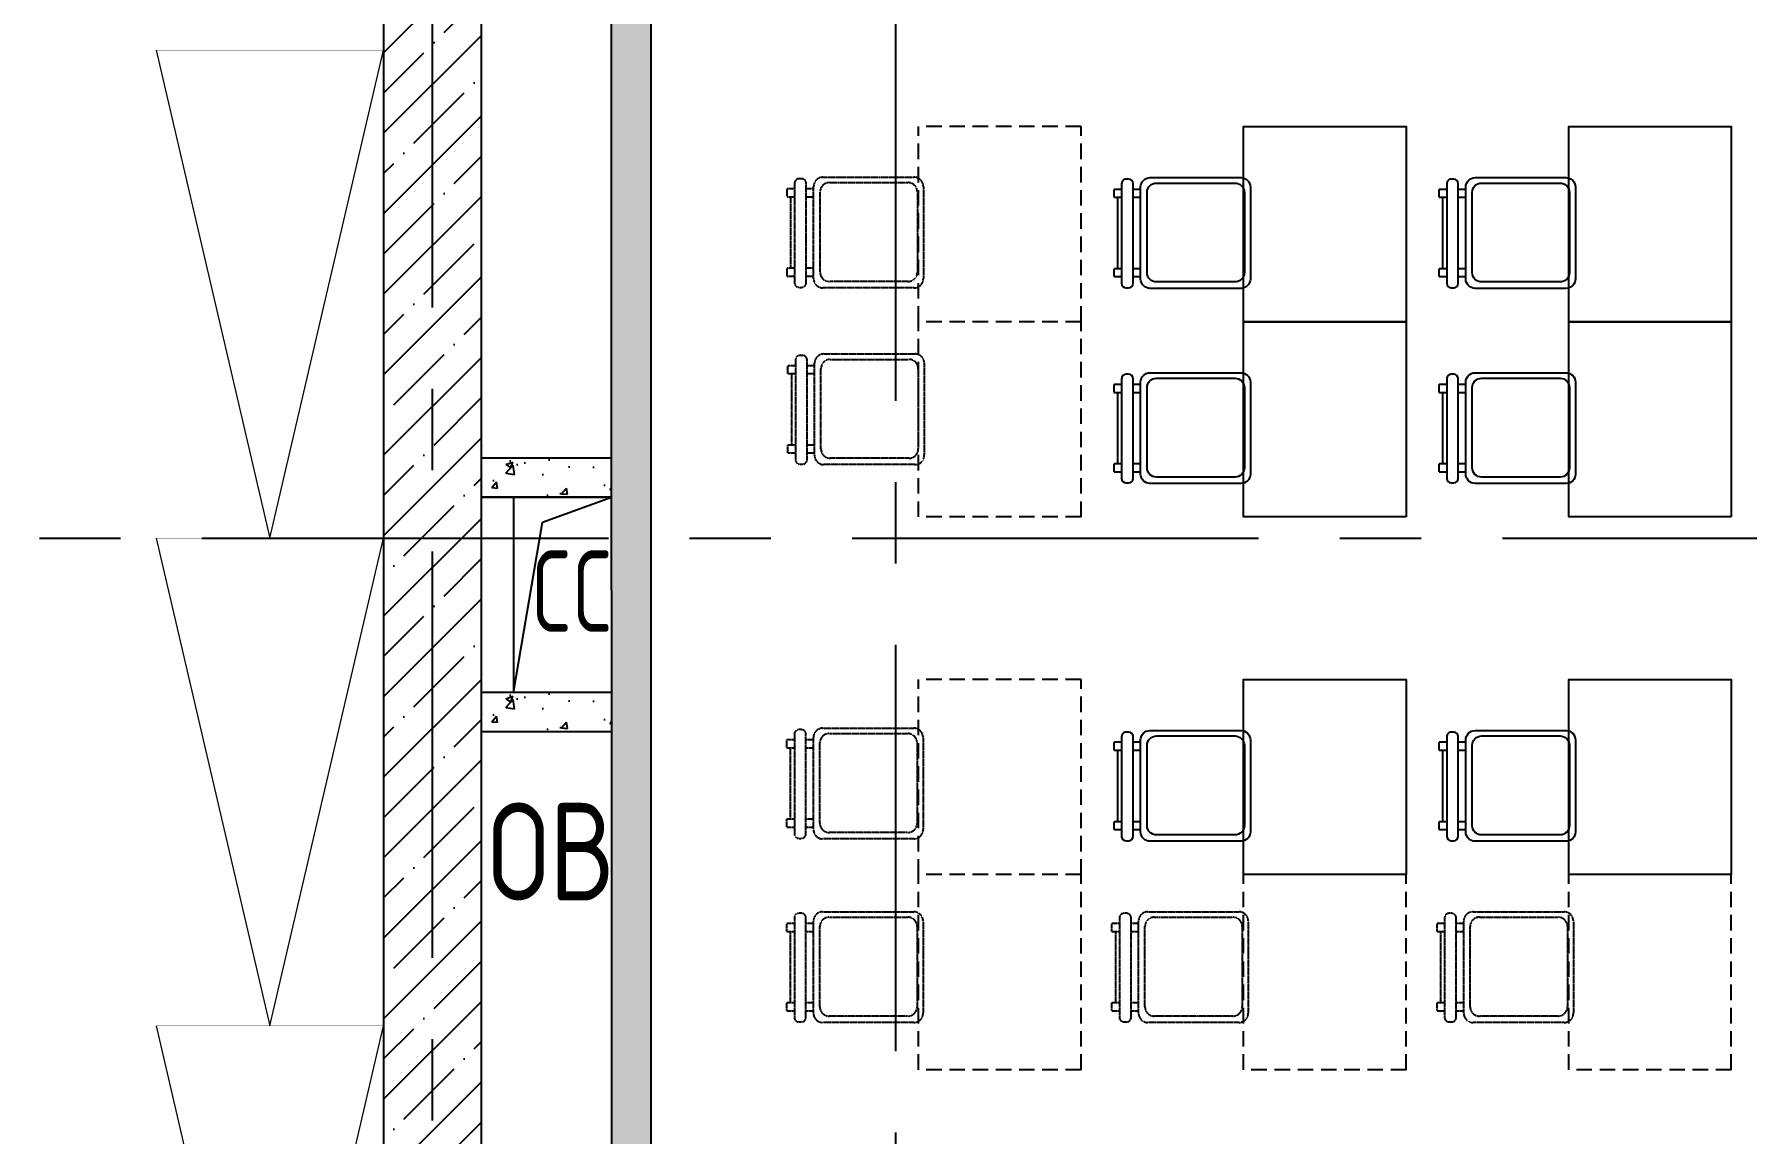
# Model space of a CAD drawing. Header units: millimetres. Extents: x -9318 to 9016603, y 0 to 838141.
# Drawn here: x 96753 to 102020, y 177261 to 180642 of the extents above; entities that cross this region are included whole.
import ezdxf
from ezdxf import colors
from ezdxf.entities.mleader import LeaderData, LeaderLine
from ezdxf.math import Vec2, Vec3

# ---------------------------------------------------------------- set-up
doc = ezdxf.new("R2010")
doc.units = ezdxf.units.MM
for name, pattern in [('CENTER', [2, 1.25, -0.25, 0.25, -0.25]), ('HIDDEN', [6, 4, -2]), ('HIDDEN2', [4.7625, 3.175, -1.5875])]:
    doc.linetypes.add(name, pattern=pattern)
doc.layers.add('ТХ_мебель передв', color=250, linetype='Continuous', lineweight=13)
doc.styles.add('ICOCPEUR', font='isocpeur.ttf')
doc.styles.add('ISOCPEUR', font='isocpeur.ttf', dxfattribs={"width": 0.7})

# ---------------------------------------------------------------- blocks, each defined once
blk = doc.blocks.new('_DotSmall')
at = {"color": 8, "linetype": 'ByBlock', "const_width": 0.5}
blk.add_lwpolyline([(-0.0625, 0, 1), (0.0625, 0, 1)], format="xyb", close=True, dxfattribs=at)
blk = doc.blocks.new('стул №3-5')
at = {"color": 8, "linetype": 'ByBlock', "extrusion": (-6.19742e-05, 0.000470712, 1)}
for p, q in [((-15372.7, 16664.9, 196.8), (-15348.5, 16664.9, 196.8)), ((-15372.7, 16664.9, 196.8), (-15372.7, 16641.7, 196.8)), ((-15348.5, 16641.7, 196.8), (-15348.5, 16664.9, 196.8)), ((-15348.5, 16653.3, 196.8), (-15128.7, 16653.3, 196.8)), ((-15128.7, 16664.9, 196.8), (-15104.4, 16664.9, 196.8)), ((-15128.7, 16664.9, 196.8), (-15128.7, 16641.7, 196.8)), ((-15104.4, 16641.7, 196.8), (-15104.4, 16664.9, 196.8)), ((-15407, 16627.7, 196.8), (-15407, 16619.9, 196.8)), ((-15086.8, 16641.7, 196.8), (-15393.1, 16641.7, 196.8)), ((-15393.1, 16605.9, 196.8), (-15086.8, 16605.9, 196.9)), ((-15372.7, 16605.9, 196.8), (-15372.7, 16583.2, 196.9)), ((-15348.5, 16583.2, 196.9), (-15348.5, 16605.9, 196.8)), ((-15128.7, 16605.9, 196.9), (-15128.7, 16583.2, 196.9)), ((-15104.4, 16583.2, 196.9), (-15104.4, 16605.9, 196.9)), ((-15072.8, 16619.9, 196.8), (-15072.8, 16627.7, 196.8))]:
    blk.add_line(p, q, dxfattribs=at)
at = {"color": 8, "ltscale": 100, "extrusion": (-6.19742e-05, 0.000470712, 1), "elevation": 205.6}
for points in [[(-15379.9, 16582.9), (-15097, 16582.9, -0.414169), (-15068.3, 16554.2), (-15068.3, 16274.2, -0.414258), (-15097, 16245.5), (-15379.9, 16245.5, -0.414169), (-15408.6, 16274.2), (-15408.6, 16554.2, -0.414258)], [(-15360.2, 16563.2), (-15113.6, 16563.2, -0.414214), (-15084.9, 16534.4), (-15084.9, 16292.6, -0.414214), (-15113.6, 16263.9), (-15360.2, 16263.9, -0.414214), (-15388.9, 16292.6), (-15388.9, 16534.4, -0.414214)]]:
    blk.add_lwpolyline(points, format="xyb", close=True, dxfattribs=at)
at = {"color": 8, "linetype": 'ByBlock', "extrusion": (-6.19742e-05, 0.000470712, 1)}
for centre, start, end in [((-15393, 16627.6, 205.6), 90, 180), ((-15393, 16619.8, 205.6), 180, 270), ((-15086.8, 16627.6, 205.6), 0, 90), ((-15086.8, 16619.8, 205.6), 270, 0)]:
    blk.add_arc(centre, 13.9, start, end, dxfattribs=at)
blk = doc.blocks.new('_стол№3-№5')
at = {"color": 8}
blk.add_lwpolyline([(-169868.3, 526261.4), (-169368.3, 526261.4), (-169368.3, 525661.4), (-169868.3, 525661.4)], close=True, dxfattribs=at)
blk = doc.blocks.new('_Стул резерв')
at = {"color": 8, "linetype": 'HIDDEN', "ltscale": 0.1, "extrusion": (6.19742e-05, -0.000470712, 1)}
for p, q in [((288.6, 58.9, 0), (-17.6, 58.9, 0)), ((0, 81.6, 0), (0, 58.9, 0)), ((24.3, 58.9, 0), (24.3, 81.6, 0)), ((244, 81.6, 0), (244, 58.9, 0)), ((268.3, 58.9, 0), (268.3, 81.6, 0)), ((-31.6, 45, 0), (-31.6, 37.1, 0)), ((-17.6, 23.2, 0), (288.6, 23.2, 0)), ((0, 23.2, 0), (0, 0)), ((24.3, 0, 0), (0, 0)), ((24.3, 0, 0), (24.3, 23.2, 0)), ((244, 11.6, 0), (24.3, 11.6, 0)), ((244, 23.2, 0), (244, 0, 0)), ((268.3, 0, 0), (244, 0, 0)), ((268.3, 0, 0), (268.3, 23.2, 0)), ((302.6, 37.1, 0), (302.6, 45, 0))]:
    blk.add_line(p, q, dxfattribs=at)
for points in [[(275.5, 81.9), (-7.4, 81.9, -0.414169), (-36.1, 110.6), (-36.1, 390.6, -0.414258), (-7.4, 419.3), (275.5, 419.3, -0.414169), (304.2, 390.6), (304.2, 110.6, -0.414258)], [(255.8, 101.6), (9.2, 101.6, -0.414214), (-19.5, 130.3), (-19.5, 372.2, -0.414214), (9.2, 400.9), (255.8, 400.9, -0.414214), (284.5, 372.2), (284.5, 130.3, -0.414214)]]:
    blk.add_lwpolyline(points, format="xyb", close=True, dxfattribs=at)
for centre, start, end in [((-17.6, 45), 90, 180), ((288.6, 45, 0), 0, 90), ((-17.6, 37.1), 180, 270), ((288.6, 37.1, 0), 270, 0)]:
    blk.add_arc(centre, 13.9, start, end, dxfattribs=at)
blk = doc.blocks.new('_стол.резерв')
at = {"color": 8, "linetype": 'HIDDEN2', "ltscale": 15}
for p, q in [((-20, 500), (-20, 0)), ((580, 500), (-20, 500)), ((580, 500), (580, 0)), ((580, 0), (-20, 0))]:
    blk.add_line(p, q, dxfattribs=at)
blk = doc.blocks.new('У016')
at = {"layer": 'ТХ_мебель передв', "color": 8, "lineweight": 0, "ltscale": 100, "transparency": 33554687}
for p, q in [((-49562.5, 37416.5), (-49212.5, 35916.5)), ((-49212.5, 35916.5), (-48862.5, 37416.5))]:
    blk.add_line(p, q, dxfattribs=at)
at = {"layer": 'ТХ_мебель передв', "color": 8, "lineweight": 0, "ltscale": 100, "transparency": 33554687, "const_width": 1}
blk.add_lwpolyline([(-49562.5, 37416.5), (-49562.5, 35916.5), (-48862.5, 35916.5), (-48862.5, 37416.5)], close=True, dxfattribs=at)

msp = doc.modelspace()

# ---------------------------------------------------------------- hatches: boundary and pattern name
at = {"ltscale": 100}
h = msp.add_hatch(dxfattribs=at)
h.set_pattern_fill('ANSI35', color=256, scale=700)
h.set_pattern_definition([(45, (-876375.71, 273547.5), (-123.743687, 123.743687), []), (45, (-876251.97, 273547.5), (-123.743687, 123.743687), [218.75, -43.75, 0, -43.75])])
h.paths.add_polyline_path([(98127.06, 182757.96), (97827.13, 182757.95), (97827.1, 174987.6), (98127.02, 174987.61)])
h = msp.add_hatch(dxfattribs=at)
h.set_pattern_fill('AR-CONC', color=256, scale=30)
h.set_pattern_definition([(50, (275635.95, 96407.27), (215.17805, -18.82564), [22.5, -247.5]), (355, (275635.95, 96407.27), (-41.6254, 225.65764), [18, -198]), (100.45144, (275653.88, 96405.7), (173.55265, 206.832), [19.12206, -210.34263]), (46.1842, (275635.95, 96467.27), (320.1724, -49.6558), [33.75, -371.25]), (96.63564, (275662.63, 96463.14), (280.3986, 292.2356), [28.6831, -315.51413]), (351.18416, (275635.95, 96467.27), (280.3986, 292.2356), [27, -297]), (21, (275665.95, 96452.27), (179.07212, -120.78567), [22.5, -247.5]), (326, (275665.95, 96452.27), (72.9946, 217.54501), [18, -198]), (71.45144, (275680.87, 96442.2), (252.06671, 96.75935), [19.12206, -210.34263]), (37.5, (275635.95, 96407.274), (3.647957, 99.868156), [0, -195.6, 0, -201, 0, -198.75]), (7.5, (275635.95, 96407.27), (78.92086, 118.323514), [0, -114.6, 0, -191.1, 0, -75.75]), (327.5, (275569.05, 96407.274), (160.14673, -6.76646), [0, -75, 0, -234, 0, -310.5]), (317.5, (275539.05, 96407.27), (174.95585, 30.03149), [0, -97.5, 0, -155.4, 0, -220.5])])
h.paths.add_polyline_path([(98527.9, 182757.87), (98647.9, 182757.87), (98647.9, 175107.57), (98527.9, 175107.57)])
h = msp.add_hatch(dxfattribs=at)
h.set_pattern_fill('AR-CONC', color=256, scale=30)
h.set_pattern_definition([(50, (158532.31, 84937.58), (215.17805, -18.82564), [22.5, -247.5]), (355, (158532.31, 84937.58), (-41.6254, 225.65764), [18, -198]), (100.45144, (158550.24, 84936), (173.55265, 206.832), [19.12206, -210.34263]), (46.1842, (158532.3, 84997.58), (320.1724, -49.6558), [33.75, -371.25]), (96.63564, (158559, 84993.44), (280.3986, 292.2356), [28.6831, -315.5141]), (351.18416, (158532.3, 84997.58), (280.3986, 292.2356), [27, -297]), (21, (158562.31, 84982.58), (179.07212, -120.78567), [22.5, -247.5]), (326, (158562.31, 84982.58), (72.9946, 217.545), [18, -198]), (71.45144, (158577.23, 84972.51), (252.0667, 96.75935), [19.12206, -210.34263]), (37.5, (158532.31, 84937.58), (3.647957, 99.868156), [0, -195.6, 0, -201, 0, -198.75]), (7.5, (158532.31, 84937.58), (78.92086, 118.32351), [0, -114.6, 0, -191.1, 0, -75.75]), (327.5, (158465.41, 84937.58), (160.14673, -6.76646), [0, -75, 0, -234, 0, -310.5]), (317.5, (158435.41, 84937.58), (174.95585, 30.0315), [0, -97.5, 0, -155.4, 0, -220.5])])
h.paths.add_polyline_path([(98528.36, 179338.44), (98127.1, 179338.38), (98127.1, 179218.29), (98528.36, 179218.35)])
h = msp.add_hatch(dxfattribs=at)
h.set_pattern_fill('AR-CONC', color=256, scale=30)
h.set_pattern_definition([(50, (158532.27, 84217.6), (215.17805, -18.82564), [22.5, -247.5]), (355, (158532.27, 84217.6), (-41.6254, 225.65764), [18, -198]), (100.45144, (158550.2, 84216.03), (173.55265, 206.832), [19.12206, -210.34263]), (46.1842, (158532.27, 84277.6), (320.1724, -49.6558), [33.75, -371.25]), (96.63564, (158558.95, 84273.46), (280.3986, 292.2356), [28.6831, -315.5141]), (351.18416, (158532.27, 84277.6), (280.3986, 292.2356), [27, -297]), (21, (158562.27, 84262.6), (179.07212, -120.78567), [22.5, -247.5]), (326, (158562.27, 84262.6), (72.9946, 217.545), [18, -198]), (71.45144, (158577.19, 84252.53), (252.0667, 96.75935), [19.12206, -210.34263]), (37.5, (158532.266, 84217.596), (3.647957, 99.868156), [0, -195.6, 0, -201, 0, -198.75]), (7.5, (158532.27, 84217.6), (78.92086, 118.32351), [0, -114.6, 0, -191.1, 0, -75.75]), (327.5, (158465.366, 84217.596), (160.14673, -6.76646), [0, -75, 0, -234, 0, -310.5]), (317.5, (158435.37, 84217.6), (174.95585, 30.0315), [0, -97.5, 0, -155.4, 0, -220.5])])
h.paths.add_polyline_path([(98528.31, 178618.46), (98127.06, 178618.4), (98127.06, 178498.31), (98528.31, 178498.37)])

# ---------------------------------------------------------------- linework, layer by layer
at = {"linetype": 'CENTER', "ltscale": 1000}
for p, q in [((99402.03, 230764.87), (99402.03, 174659.87)), ((97977.1, 149801.69), (97977.1, 184109.16)), ((51268.34, 179092.96), (134865.51, 179092.96))]:
    msp.add_line(p, q, dxfattribs=at)
at = {"ltscale": 100}
for p, q in [((97827.1, 182757.96), (97827.1, 174987.6)), ((98127.1, 182757.96), (98127.02, 174987.6)), ((98528.35, 179338.38), (98127.1, 179338.38)), ((98528.31, 179218.4), (98127.06, 179218.4)), ((98226.21, 179218.4), (98226.27, 178618.4)), ((98528.31, 178618.4), (98127.06, 178618.4))]:
    msp.add_line(p, q, dxfattribs=at)
for points in [[(98528.65, 175107.6), (98527.9, 182757.81)], [(98648.65, 182757.9), (98648.65, 175107.6)], [(98528.35, 179338.42), (98127.1, 179338.38)], [(98127.1, 179218.4), (98528.36, 179218.37)], [(98226.27, 178618.41), (98315.67, 179141.21), (98528.31, 179218.4)], [(98528.31, 178618.43), (98127.06, 178618.39)], [(98127.06, 178498.42), (98528.32, 178498.39)]]:
    msp.add_lwpolyline(points, dxfattribs=at)

# ---------------------------------------------------------------- block references
for p in [(146689.6, 143176.41), (146689.6, 141676.41), (146689.6, 140176.41)]:
    msp.add_blockref('У016', p)
for name, p, rotation in [('_стол.резерв', (99472.17, 180337.88), 270), ('_стол№3-№5', (-68896.18, 706019.3), 180), ('_стол№3-№5', (-67896.18, 706019.3), 180), ('_Стул резерв', (99067.9, 180166.18, 196.83), 270), ('стул №3-5', (116738.46, 195269.21), 89.99999999999999), ('стул №3-5', (117738.46, 195269.21), 89.99999999999999), ('_стол.резерв', (99472.17, 179737.88), 270), ('_стол№3-№5', (-68896.18, 705419.3), 180), ('_стол№3-№5', (-67896.18, 705419.3), 180), ('_Стул резерв', (99070.7, 179622.74, 196.83), 270), ('стул №3-5', (116738.46, 194669.21), 89.99999999999999), ('стул №3-5', (117738.46, 194669.21), 89.99999999999999), ('_стол.резерв', (99472.17, 178637.88), 270), ('_стол№3-№5', (-68896.18, 704319.3), 180), ('_стол№3-№5', (-67896.18, 704319.3), 180), ('_Стул резерв', (99067.18, 178472.16, 196.83), 270), ('стул №3-5', (116738.46, 193569.21), 89.99999999999999), ('стул №3-5', (117738.46, 193569.21), 89.99999999999999), ('_стол.резерв', (99472.17, 178037.88), 270), ('_стол.резерв', (100472.17, 178037.88), 270), ('_стол.резерв', (101472.17, 178037.88), 270), ('_Стул резерв', (99067.18, 177907.58, 196.83), 270), ('_Стул резерв', (100067.18, 177907.58, 196.83), 270), ('_Стул резерв', (101067.18, 177907.58, 196.83), 270)]:
    msp.add_blockref(name, p, dxfattribs=dict(rotation=rotation))

# ---------------------------------------------------------------- texts
at = {"ltscale": 100, "attachment_point": 5, "line_spacing_factor": 0.7, "style": 'ICOCPEUR'}
for s, insert, char_height in [('\\A1;{\\W0.7;CC}', (98405.77, 178929.62), 250), ('\\A1;{\\W0.8;ОВ}', (98342.56, 178128.71), 300)]:
    msp.add_mtext(s, dxfattribs=dict(at, insert=insert, char_height=char_height))

# ---------------------------------------------------------------- leaders
ml = msp.add_multileader_mtext('Standard')
ml.set_content('+13,700', color=8, style='ISOCPEUR')
ml.set_leader_properties(color=8, linetype='Continuous', lineweight=-1)
ml.set_arrow_properties(name='DOTSMALL')
ml.build(insert=Vec2(0, 0))
ml.multileader.update_dxf_attribs({"has_text_frame": 1, "text_left_attachment_type": 4, "text_right_attachment_type": 4, "dogleg_length": 100, "arrow_head_size": 180})
ctx = ml.context
ctx.base_point, ctx.char_height, ctx.arrow_head_size, ctx.landing_gap_size, ctx.plane_origin = Vec3(118053.07, 658154.33), 250, 180, 50, Vec3(117803.7, 657493.51)
ctx.left_attachment, ctx.right_attachment = 4, 4
notes = []
notes.append((ctx, [(0, (0, 0, 0), (0, 0), (1, 0), 1, [])]))
ctx.mtext.insert, ctx.mtext.width, ctx.mtext.line_spacing_style, ctx.mtext.flow_direction = Vec3(118103.07, 658487.66), 852.697, 2, 5
ml = msp.add_multileader_mtext('Standard')
ml.set_content('+15,850', color=8, style='ISOCPEUR')
ml.set_leader_properties(color=8, linetype='Continuous', lineweight=-1)
ml.set_arrow_properties(name='DOTSMALL')
ml.build(insert=Vec2(0, 0))
ml.multileader.update_dxf_attribs({"has_text_frame": 1, "text_left_attachment_type": 4, "text_right_attachment_type": 4, "dogleg_length": 100, "arrow_head_size": 180})
ctx = ml.context
ctx.base_point, ctx.char_height, ctx.arrow_head_size, ctx.landing_gap_size, ctx.plane_origin = Vec3(116043.29, 652621.27), 250, 180, 50, Vec3(116522.41, 649668.82)
ctx.left_attachment, ctx.right_attachment = 4, 4
notes.append((ctx, [(0, (0, 0, 0), (0, 0), (1, 0), 1, [])]))
ctx.mtext.insert, ctx.mtext.width, ctx.mtext.line_spacing_style, ctx.mtext.flow_direction = Vec3(116093.29, 652954.61), 852.697, 2, 5
ml = msp.add_multileader_mtext('Standard')
ml.set_content('+9,800', color=8, style='ISOCPEUR')
ml.set_leader_properties(color=8, linetype='Continuous', lineweight=-1)
ml.set_arrow_properties(name='DOTSMALL')
ml.build(insert=Vec2(0, 0))
ml.multileader.update_dxf_attribs({"has_text_frame": 1, "text_left_attachment_type": 4, "text_right_attachment_type": 4, "dogleg_length": 100, "arrow_head_size": 180})
ctx = ml.context
ctx.base_point, ctx.char_height, ctx.arrow_head_size, ctx.landing_gap_size, ctx.plane_origin = Vec3(118053.07, 538154.33), 250, 180, 50, Vec3(117803.7, 537493.51)
ctx.left_attachment, ctx.right_attachment = 4, 4
notes.append((ctx, [(0, (0, 0, 0), (0, 0), (1, 0), 1, [])]))
ctx.mtext.insert, ctx.mtext.width, ctx.mtext.line_spacing_style, ctx.mtext.flow_direction = Vec3(118103.07, 538487.66), 852.697, 2, 5
ml = msp.add_multileader_mtext('Standard')
ml.set_content('+11,750', color=8, style='ISOCPEUR')
ml.set_leader_properties(color=8, linetype='Continuous', lineweight=-1)
ml.set_arrow_properties(name='DOTSMALL')
ml.build(insert=Vec2(0, 0))
ml.multileader.update_dxf_attribs({"has_text_frame": 1, "text_left_attachment_type": 4, "text_right_attachment_type": 4, "dogleg_length": 100, "arrow_head_size": 180})
ctx = ml.context
ctx.base_point, ctx.char_height, ctx.arrow_head_size, ctx.landing_gap_size, ctx.plane_origin = Vec3(116043.29, 532621.27), 250, 180, 50, Vec3(116522.41, 529668.82)
ctx.left_attachment, ctx.right_attachment = 4, 4
notes.append((ctx, [(0, (0, 0, 0), (0, 0), (1, 0), 1, [])]))
ctx.mtext.insert, ctx.mtext.width, ctx.mtext.line_spacing_style, ctx.mtext.flow_direction = Vec3(116093.29, 532954.61), 852.697, 2, 5
for ctx, leaders in notes:
    for number, flags, end, landing, length, lines in leaders:
        leader = LeaderData()
        leader.index, (leader.has_last_leader_line, leader.has_dogleg_vector, leader.attachment_direction) = number, flags
        leader.last_leader_point, leader.dogleg_vector, leader.dogleg_length = Vec3(end), Vec3(landing), length
        for number, points, colour, breaks in lines:
            line = LeaderLine()
            line.index, line.vertices, line.color, line.breaks = number, Vec3.list(points), colors.encode_raw_color(colour), breaks
            leader.lines.append(line)
        ctx.leaders.append(leader)

doc.saveas('drawing.dxf')
